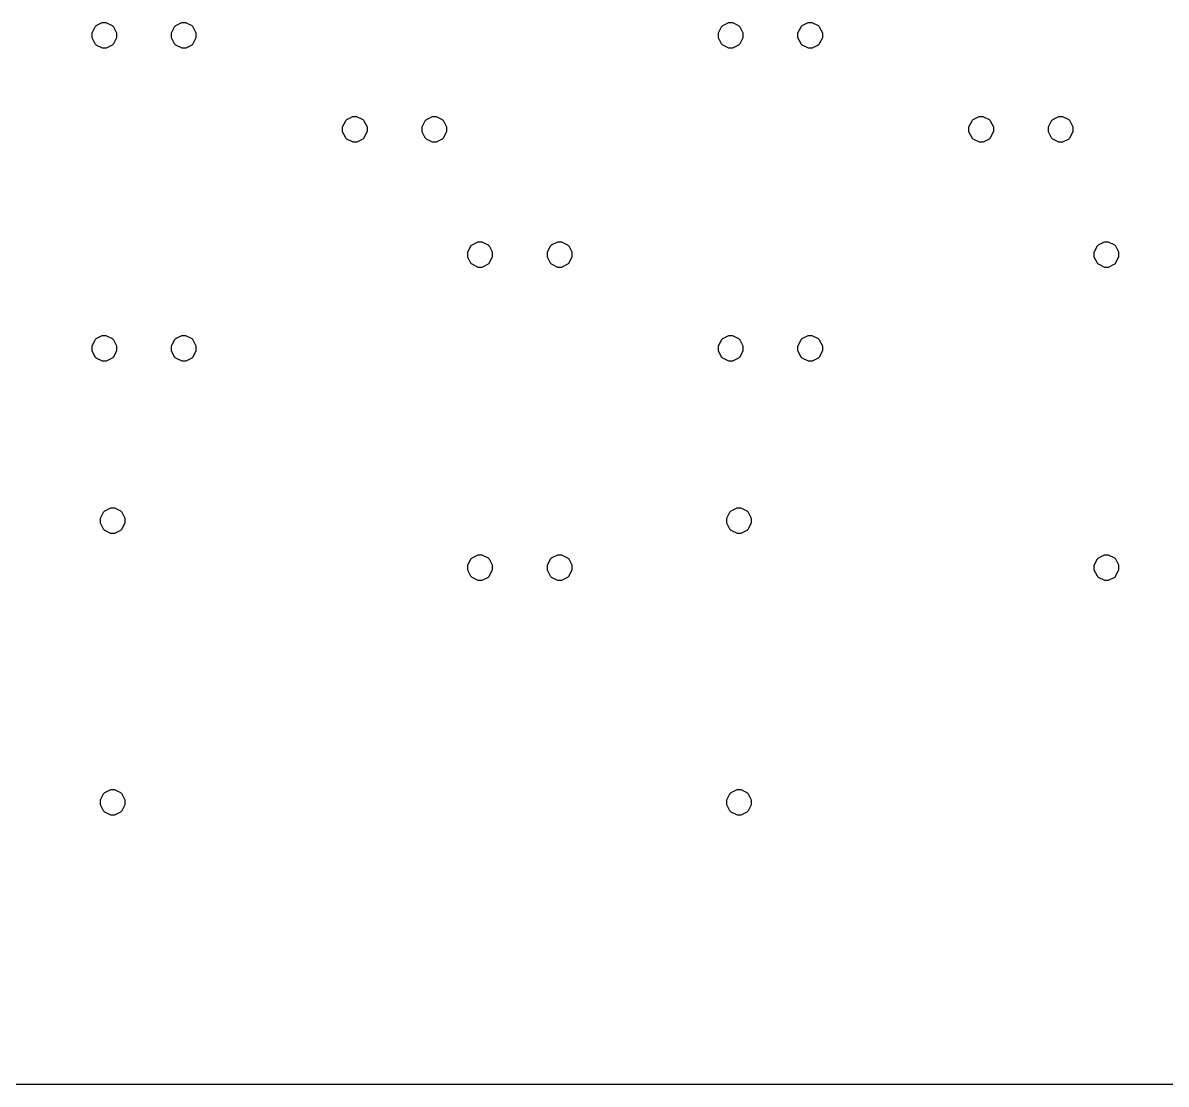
# Model space of a CAD drawing. Extents: x 0 to 294, y 0 to 70.
# Drawn here: x 110.63 to 147.13, y 0 to 33.9 of the extents above; entities that cross this region are included whole.
import ezdxf

# ---------------------------------------------------------------- set-up
doc = ezdxf.new("R2010")
doc.units = 0
doc.layers.get('0').update_dxf_attribs({"linetype": 'CONTINUOUS'})

msp = doc.modelspace()

# ---------------------------------------------------------------- linework, layer by layer
at = {"color": 0}
for p, q in [((112.927, 33.7647), (112.83, 33.5662)), ((112.947, 33.7826), (112.927, 33.7647)), ((112.965, 33.8019), (112.947, 33.7826)), ((113.158, 33.8998), (112.965, 33.8019)), ((113.229, 33.8998), (113.158, 33.8998)), ((113.295, 33.8998), (113.229, 33.8998)), ((113.494, 33.8019), (113.295, 33.8998)), ((113.513, 33.7826), (113.494, 33.8019)), ((113.531, 33.7647), (113.513, 33.7826)), ((113.63, 33.5718), (113.531, 33.7647)), ((115.467, 33.7647), (115.369, 33.5662)), ((115.486, 33.7826), (115.467, 33.7647)), ((115.504, 33.8019), (115.486, 33.7826)), ((115.699, 33.8998), (115.504, 33.8019)), ((115.77, 33.8998), (115.699, 33.8998)), ((115.835, 33.8998), (115.77, 33.8998)), ((116.034, 33.8019), (115.835, 33.8998)), ((116.053, 33.7826), (116.034, 33.8019)), ((116.071, 33.7647), (116.053, 33.7826)), ((116.17, 33.5718), (116.071, 33.7647)), ((132.928, 33.7647), (132.83, 33.5662)), ((132.947, 33.7826), (132.928, 33.7647)), ((132.965, 33.8019), (132.947, 33.7826)), ((133.158, 33.8998), (132.965, 33.8019)), ((133.23, 33.8998), (133.158, 33.8998)), ((133.295, 33.8998), (133.23, 33.8998)), ((133.493, 33.8019), (133.295, 33.8998)), ((133.513, 33.7826), (133.493, 33.8019)), ((133.531, 33.7647), (133.513, 33.7826)), ((133.63, 33.5718), (133.531, 33.7647)), ((135.468, 33.7647), (135.37, 33.5662)), ((135.487, 33.7826), (135.468, 33.7647)), ((135.505, 33.8019), (135.487, 33.7826)), ((135.698, 33.8998), (135.505, 33.8019)), ((135.77, 33.8998), (135.698, 33.8998)), ((135.835, 33.8998), (135.77, 33.8998)), ((136.033, 33.8019), (135.835, 33.8998)), ((136.052, 33.7826), (136.033, 33.8019)), ((136.07, 33.7647), (136.052, 33.7826)), ((136.169, 33.5718), (136.07, 33.7647)), ((112.83, 33.5662), (112.83, 33.5001)), ((112.83, 33.5001), (112.83, 33.4298)), ((112.83, 33.4298), (112.927, 33.2369)), ((112.927, 33.2369), (112.947, 33.2176)), ((113.513, 33.2176), (113.531, 33.2369)), ((113.531, 33.2369), (113.63, 33.4353)), ((113.63, 33.5001), (113.63, 33.5718)), ((113.63, 33.4353), (113.63, 33.5001)), ((115.369, 33.5662), (115.369, 33.5001)), ((115.369, 33.5001), (115.369, 33.4298)), ((115.369, 33.4298), (115.467, 33.2369)), ((115.467, 33.2369), (115.486, 33.2176)), ((116.053, 33.2176), (116.071, 33.2369)), ((116.071, 33.2369), (116.17, 33.4353)), ((116.17, 33.5001), (116.17, 33.5718)), ((116.17, 33.4353), (116.17, 33.5001)), ((132.83, 33.5662), (132.83, 33.5001)), ((132.83, 33.5001), (132.83, 33.4298)), ((132.83, 33.4298), (132.928, 33.2369)), ((132.928, 33.2369), (132.947, 33.2176)), ((133.513, 33.2176), (133.531, 33.2369)), ((133.531, 33.2369), (133.63, 33.4353)), ((133.63, 33.5001), (133.63, 33.5718)), ((133.63, 33.4353), (133.63, 33.5001)), ((135.37, 33.5662), (135.37, 33.5001)), ((135.37, 33.5001), (135.37, 33.4298)), ((135.37, 33.4298), (135.468, 33.2369)), ((135.468, 33.2369), (135.487, 33.2176)), ((136.052, 33.2176), (136.07, 33.2369)), ((136.07, 33.2369), (136.169, 33.4353)), ((136.169, 33.5001), (136.169, 33.5718)), ((136.169, 33.4353), (136.169, 33.5001)), ((112.947, 33.2176), (112.965, 33.1997)), ((112.965, 33.1997), (113.163, 33.1005)), ((113.163, 33.1005), (113.229, 33.1005)), ((113.229, 33.1005), (113.3, 33.1005)), ((113.3, 33.1005), (113.494, 33.1997)), ((113.494, 33.1997), (113.513, 33.2176)), ((115.486, 33.2176), (115.504, 33.1997)), ((115.504, 33.1997), (115.703, 33.1005)), ((115.703, 33.1005), (115.77, 33.1005)), ((115.77, 33.1005), (115.841, 33.1005)), ((115.841, 33.1005), (116.034, 33.1997)), ((116.034, 33.1997), (116.053, 33.2176)), ((132.947, 33.2176), (132.965, 33.1997)), ((132.965, 33.1997), (133.164, 33.1005)), ((133.164, 33.1005), (133.23, 33.1005)), ((133.23, 33.1005), (133.3, 33.1005)), ((133.3, 33.1005), (133.493, 33.1997)), ((133.493, 33.1997), (133.513, 33.2176)), ((135.487, 33.2176), (135.505, 33.1997)), ((135.505, 33.1997), (135.704, 33.1005)), ((135.704, 33.1005), (135.77, 33.1005)), ((135.77, 33.1005), (135.84, 33.1005)), ((135.84, 33.1005), (136.033, 33.1997)), ((136.033, 33.1997), (136.052, 33.2176)), ((120.928, 30.7647), (120.831, 30.5663)), ((120.948, 30.7826), (120.928, 30.7647)), ((120.966, 30.8019), (120.948, 30.7826)), ((121.158, 30.8997), (120.966, 30.8019)), ((121.23, 30.8997), (121.158, 30.8997)), ((121.295, 30.8997), (121.23, 30.8997)), ((121.493, 30.8019), (121.295, 30.8997)), ((121.513, 30.7826), (121.493, 30.8019)), ((121.531, 30.7647), (121.513, 30.7826)), ((121.63, 30.5718), (121.531, 30.7647)), ((123.468, 30.7647), (123.37, 30.5663)), ((123.487, 30.7826), (123.468, 30.7647)), ((123.505, 30.8019), (123.487, 30.7826)), ((123.698, 30.8997), (123.505, 30.8019)), ((123.77, 30.8997), (123.698, 30.8997)), ((123.835, 30.8997), (123.77, 30.8997)), ((124.033, 30.8019), (123.835, 30.8997)), ((124.053, 30.7826), (124.033, 30.8019)), ((124.07, 30.7647), (124.053, 30.7826)), ((124.17, 30.5718), (124.07, 30.7647)), ((140.928, 30.7647), (140.83, 30.5663)), ((140.947, 30.7826), (140.928, 30.7647)), ((140.965, 30.8019), (140.947, 30.7826)), ((141.158, 30.8997), (140.965, 30.8019)), ((141.23, 30.8997), (141.158, 30.8997)), ((141.295, 30.8997), (141.23, 30.8997)), ((141.493, 30.8019), (141.295, 30.8997)), ((141.512, 30.7826), (141.493, 30.8019)), ((141.53, 30.7647), (141.512, 30.7826)), ((141.631, 30.5718), (141.53, 30.7647)), ((143.468, 30.7647), (143.37, 30.5663)), ((143.487, 30.7826), (143.468, 30.7647)), ((143.505, 30.8019), (143.487, 30.7826)), ((143.698, 30.8997), (143.505, 30.8019)), ((143.769, 30.8997), (143.698, 30.8997)), ((143.836, 30.8997), (143.769, 30.8997)), ((144.034, 30.8019), (143.836, 30.8997)), ((144.053, 30.7826), (144.034, 30.8019)), ((144.071, 30.7647), (144.053, 30.7826)), ((144.17, 30.5718), (144.071, 30.7647)), ((120.831, 30.5663), (120.831, 30.5001)), ((120.831, 30.5001), (120.831, 30.4298)), ((120.831, 30.4298), (120.928, 30.2369)), ((121.531, 30.2369), (121.63, 30.4353)), ((121.63, 30.5001), (121.63, 30.5718)), ((121.63, 30.4353), (121.63, 30.5001)), ((123.37, 30.5663), (123.37, 30.5001)), ((123.37, 30.5001), (123.37, 30.4298)), ((123.37, 30.4298), (123.468, 30.2369)), ((124.07, 30.2369), (124.17, 30.4353)), ((124.17, 30.5001), (124.17, 30.5718)), ((124.17, 30.4353), (124.17, 30.5001)), ((140.83, 30.5663), (140.83, 30.5001)), ((140.83, 30.5001), (140.83, 30.4298)), ((140.83, 30.4298), (140.928, 30.2369)), ((141.53, 30.2369), (141.631, 30.4353)), ((141.631, 30.5001), (141.631, 30.5718)), ((141.631, 30.4353), (141.631, 30.5001)), ((143.37, 30.5663), (143.37, 30.5001)), ((143.37, 30.5001), (143.37, 30.4298)), ((143.37, 30.4298), (143.468, 30.2369)), ((144.071, 30.2369), (144.17, 30.4353)), ((144.17, 30.5001), (144.17, 30.5718)), ((144.17, 30.4353), (144.17, 30.5001)), ((120.928, 30.2369), (120.948, 30.2176)), ((120.948, 30.2176), (120.966, 30.1997)), ((120.966, 30.1997), (121.164, 30.1005)), ((121.164, 30.1005), (121.23, 30.1005)), ((121.23, 30.1005), (121.301, 30.1005)), ((121.301, 30.1005), (121.493, 30.1997)), ((121.493, 30.1997), (121.513, 30.2176)), ((121.513, 30.2176), (121.531, 30.2369)), ((123.468, 30.2369), (123.487, 30.2176)), ((123.487, 30.2176), (123.505, 30.1997)), ((123.505, 30.1997), (123.704, 30.1005)), ((123.704, 30.1005), (123.77, 30.1005)), ((123.77, 30.1005), (123.84, 30.1005)), ((123.84, 30.1005), (124.033, 30.1997)), ((124.033, 30.1997), (124.053, 30.2176)), ((124.053, 30.2176), (124.07, 30.2369)), ((140.928, 30.2369), (140.947, 30.2176)), ((140.947, 30.2176), (140.965, 30.1997)), ((140.965, 30.1997), (141.163, 30.1005)), ((141.163, 30.1005), (141.23, 30.1005)), ((141.23, 30.1005), (141.3, 30.1005)), ((141.3, 30.1005), (141.493, 30.1997)), ((141.493, 30.1997), (141.512, 30.2176)), ((141.512, 30.2176), (141.53, 30.2369)), ((143.468, 30.2369), (143.487, 30.2176)), ((143.487, 30.2176), (143.505, 30.1997)), ((143.505, 30.1997), (143.703, 30.1005)), ((143.703, 30.1005), (143.769, 30.1005)), ((143.769, 30.1005), (143.839, 30.1005)), ((143.839, 30.1005), (144.034, 30.1997)), ((144.034, 30.1997), (144.053, 30.2176)), ((144.053, 30.2176), (144.071, 30.2369)), ((124.927, 26.7643), (124.83, 26.5658)), ((124.947, 26.7822), (124.927, 26.7643)), ((124.964, 26.8015), (124.947, 26.7822)), ((125.159, 26.8993), (124.964, 26.8015)), ((125.23, 26.8993), (125.159, 26.8993)), ((125.295, 26.8993), (125.23, 26.8993)), ((125.494, 26.8015), (125.295, 26.8993)), ((125.513, 26.7822), (125.494, 26.8015)), ((125.531, 26.7643), (125.513, 26.7822)), ((125.63, 26.5713), (125.531, 26.7643)), ((127.467, 26.7643), (127.369, 26.5658)), ((127.486, 26.7822), (127.467, 26.7643)), ((127.504, 26.8015), (127.486, 26.7822)), ((127.699, 26.8993), (127.504, 26.8015)), ((127.77, 26.8993), (127.699, 26.8993)), ((127.835, 26.8993), (127.77, 26.8993)), ((128.034, 26.8015), (127.835, 26.8993)), ((128.053, 26.7822), (128.034, 26.8015)), ((128.071, 26.7643), (128.053, 26.7822)), ((128.17, 26.5713), (128.071, 26.7643)), ((144.928, 26.7643), (144.83, 26.5658)), ((144.948, 26.7822), (144.928, 26.7643)), ((144.966, 26.8015), (144.948, 26.7822)), ((145.159, 26.8993), (144.966, 26.8015)), ((145.23, 26.8993), (145.159, 26.8993)), ((145.295, 26.8993), (145.23, 26.8993)), ((145.493, 26.8015), (145.295, 26.8993)), ((145.513, 26.7822), (145.493, 26.8015)), ((145.53, 26.7643), (145.513, 26.7822)), ((145.63, 26.5713), (145.53, 26.7643)), ((124.83, 26.5658), (124.83, 26.4997)), ((124.83, 26.4997), (124.83, 26.4294)), ((124.83, 26.4294), (124.927, 26.2365)), ((125.531, 26.2365), (125.63, 26.4349)), ((125.63, 26.4997), (125.63, 26.5713)), ((125.63, 26.4349), (125.63, 26.4997)), ((127.369, 26.5658), (127.369, 26.4997)), ((127.369, 26.4997), (127.369, 26.4294)), ((127.369, 26.4294), (127.467, 26.2365)), ((128.071, 26.2365), (128.17, 26.4349)), ((128.17, 26.4997), (128.17, 26.5713)), ((128.17, 26.4349), (128.17, 26.4997)), ((144.83, 26.5658), (144.83, 26.4997)), ((144.83, 26.4997), (144.83, 26.4294)), ((144.83, 26.4294), (144.928, 26.2365)), ((145.53, 26.2365), (145.63, 26.4349)), ((145.63, 26.4997), (145.63, 26.5713)), ((145.63, 26.4349), (145.63, 26.4997)), ((124.927, 26.2365), (124.947, 26.2172)), ((124.947, 26.2172), (124.964, 26.1993)), ((124.964, 26.1993), (125.163, 26.1001)), ((125.163, 26.1001), (125.23, 26.1001)), ((125.23, 26.1001), (125.301, 26.1001)), ((125.301, 26.1001), (125.494, 26.1993)), ((125.494, 26.1993), (125.513, 26.2172)), ((125.513, 26.2172), (125.531, 26.2365)), ((127.467, 26.2365), (127.486, 26.2172)), ((127.486, 26.2172), (127.504, 26.1993)), ((127.504, 26.1993), (127.703, 26.1001)), ((127.703, 26.1001), (127.77, 26.1001)), ((127.77, 26.1001), (127.841, 26.1001)), ((127.841, 26.1001), (128.034, 26.1993)), ((128.034, 26.1993), (128.053, 26.2172)), ((128.053, 26.2172), (128.071, 26.2365)), ((144.928, 26.2365), (144.948, 26.2172)), ((144.948, 26.2172), (144.966, 26.1993)), ((144.966, 26.1993), (145.164, 26.1001)), ((145.164, 26.1001), (145.23, 26.1001)), ((145.23, 26.1001), (145.3, 26.1001)), ((145.3, 26.1001), (145.493, 26.1993)), ((145.493, 26.1993), (145.513, 26.2172)), ((145.513, 26.2172), (145.53, 26.2365)), ((112.927, 23.7643), (112.83, 23.5658)), ((112.947, 23.7822), (112.927, 23.7643)), ((112.965, 23.8015), (112.947, 23.7822)), ((113.158, 23.8993), (112.965, 23.8015)), ((113.229, 23.8993), (113.158, 23.8993)), ((113.295, 23.8993), (113.229, 23.8993)), ((113.494, 23.8015), (113.295, 23.8993)), ((113.513, 23.7822), (113.494, 23.8015)), ((113.531, 23.7643), (113.513, 23.7822)), ((113.63, 23.5713), (113.531, 23.7643)), ((115.467, 23.7643), (115.369, 23.5658)), ((115.486, 23.7822), (115.467, 23.7643)), ((115.504, 23.8015), (115.486, 23.7822)), ((115.699, 23.8993), (115.504, 23.8015)), ((115.77, 23.8993), (115.699, 23.8993)), ((115.835, 23.8993), (115.77, 23.8993)), ((116.034, 23.8015), (115.835, 23.8993)), ((116.053, 23.7822), (116.034, 23.8015)), ((116.071, 23.7643), (116.053, 23.7822)), ((116.17, 23.5713), (116.071, 23.7643)), ((132.928, 23.7643), (132.83, 23.5658)), ((132.947, 23.7822), (132.928, 23.7643)), ((132.965, 23.8015), (132.947, 23.7822)), ((133.158, 23.8993), (132.965, 23.8015)), ((133.23, 23.8993), (133.158, 23.8993)), ((133.295, 23.8993), (133.23, 23.8993)), ((133.493, 23.8015), (133.295, 23.8993)), ((133.513, 23.7822), (133.493, 23.8015)), ((133.531, 23.7643), (133.513, 23.7822)), ((133.63, 23.5713), (133.531, 23.7643)), ((135.468, 23.7643), (135.37, 23.5658)), ((135.487, 23.7822), (135.468, 23.7643)), ((135.505, 23.8015), (135.487, 23.7822)), ((135.698, 23.8993), (135.505, 23.8015)), ((135.77, 23.8993), (135.698, 23.8993)), ((135.835, 23.8993), (135.77, 23.8993)), ((136.033, 23.8015), (135.835, 23.8993)), ((136.052, 23.7822), (136.033, 23.8015)), ((136.07, 23.7643), (136.052, 23.7822)), ((136.169, 23.5713), (136.07, 23.7643)), ((112.83, 23.5658), (112.83, 23.4997)), ((112.83, 23.4997), (112.83, 23.4294)), ((112.83, 23.4294), (112.927, 23.2365)), ((113.531, 23.2365), (113.63, 23.4349)), ((113.63, 23.4997), (113.63, 23.5713)), ((113.63, 23.4349), (113.63, 23.4997)), ((115.369, 23.5658), (115.369, 23.4997)), ((115.369, 23.4997), (115.369, 23.4294)), ((115.369, 23.4294), (115.467, 23.2365)), ((116.071, 23.2365), (116.17, 23.4349)), ((116.17, 23.4997), (116.17, 23.5713)), ((116.17, 23.4349), (116.17, 23.4997)), ((132.83, 23.5658), (132.83, 23.4997)), ((132.83, 23.4997), (132.83, 23.4294)), ((132.83, 23.4294), (132.928, 23.2365)), ((133.531, 23.2365), (133.63, 23.4349)), ((133.63, 23.4997), (133.63, 23.5713)), ((133.63, 23.4349), (133.63, 23.4997)), ((135.37, 23.5658), (135.37, 23.4997)), ((135.37, 23.4997), (135.37, 23.4294)), ((135.37, 23.4294), (135.468, 23.2365)), ((136.07, 23.2365), (136.169, 23.4349)), ((136.169, 23.4997), (136.169, 23.5713)), ((136.169, 23.4349), (136.169, 23.4997)), ((112.927, 23.2365), (112.947, 23.2172)), ((112.947, 23.2172), (112.965, 23.1993)), ((112.965, 23.1993), (113.163, 23.1001)), ((113.163, 23.1001), (113.229, 23.1001)), ((113.229, 23.1001), (113.3, 23.1001)), ((113.3, 23.1001), (113.494, 23.1993)), ((113.494, 23.1993), (113.513, 23.2172)), ((113.513, 23.2172), (113.531, 23.2365)), ((115.467, 23.2365), (115.486, 23.2172)), ((115.486, 23.2172), (115.504, 23.1993)), ((115.504, 23.1993), (115.703, 23.1001)), ((115.703, 23.1001), (115.77, 23.1001)), ((115.77, 23.1001), (115.841, 23.1001)), ((115.841, 23.1001), (116.034, 23.1993)), ((116.034, 23.1993), (116.053, 23.2172)), ((116.053, 23.2172), (116.071, 23.2365)), ((132.928, 23.2365), (132.947, 23.2172)), ((132.947, 23.2172), (132.965, 23.1993)), ((132.965, 23.1993), (133.164, 23.1001)), ((133.164, 23.1001), (133.23, 23.1001)), ((133.23, 23.1001), (133.3, 23.1001)), ((133.3, 23.1001), (133.493, 23.1993)), ((133.493, 23.1993), (133.513, 23.2172)), ((133.513, 23.2172), (133.531, 23.2365)), ((135.468, 23.2365), (135.487, 23.2172)), ((135.487, 23.2172), (135.505, 23.1993)), ((135.505, 23.1993), (135.704, 23.1001)), ((135.704, 23.1001), (135.77, 23.1001)), ((135.77, 23.1001), (135.84, 23.1001)), ((135.84, 23.1001), (136.033, 23.1993)), ((136.033, 23.1993), (136.052, 23.2172)), ((136.052, 23.2172), (136.07, 23.2365)), ((113.198, 18.2645), (113.1, 18.0661)), ((113.217, 18.2824), (113.198, 18.2645)), ((113.235, 18.3017), (113.217, 18.2824)), ((113.428, 18.3996), (113.235, 18.3017)), ((113.499, 18.3996), (113.428, 18.3996)), ((113.566, 18.3996), (113.499, 18.3996)), ((113.764, 18.3017), (113.566, 18.3996)), ((113.783, 18.2824), (113.764, 18.3017)), ((113.801, 18.2645), (113.783, 18.2824)), ((113.9, 18.0716), (113.801, 18.2645)), ((133.198, 18.2645), (133.101, 18.0661)), ((133.218, 18.2824), (133.198, 18.2645)), ((133.236, 18.3017), (133.218, 18.2824)), ((133.429, 18.3996), (133.236, 18.3017)), ((133.5, 18.3996), (133.429, 18.3996)), ((133.565, 18.3996), (133.5, 18.3996)), ((133.763, 18.3017), (133.565, 18.3996)), ((133.783, 18.2824), (133.763, 18.3017)), ((133.801, 18.2645), (133.783, 18.2824)), ((133.9, 18.0716), (133.801, 18.2645)), ((113.1, 18.0661), (113.1, 17.9999)), ((113.1, 17.9999), (113.1, 17.9296)), ((113.1, 17.9296), (113.198, 17.7367)), ((113.801, 17.7367), (113.9, 17.9352)), ((113.9, 17.9999), (113.9, 18.0716)), ((113.9, 17.9352), (113.9, 17.9999)), ((133.101, 18.0661), (133.101, 17.9999)), ((133.101, 17.9999), (133.101, 17.9296)), ((133.101, 17.9296), (133.198, 17.7367)), ((133.801, 17.7367), (133.9, 17.9352)), ((133.9, 17.9999), (133.9, 18.0716)), ((133.9, 17.9352), (133.9, 17.9999)), ((113.198, 17.7367), (113.217, 17.7175)), ((113.217, 17.7175), (113.235, 17.6995)), ((113.235, 17.6995), (113.433, 17.6003)), ((113.433, 17.6003), (113.499, 17.6003)), ((113.499, 17.6003), (113.57, 17.6003)), ((113.57, 17.6003), (113.764, 17.6995)), ((113.764, 17.6995), (113.783, 17.7175)), ((113.783, 17.7175), (113.801, 17.7367)), ((133.198, 17.7367), (133.218, 17.7175)), ((133.218, 17.7175), (133.236, 17.6995)), ((133.236, 17.6995), (133.434, 17.6003)), ((133.434, 17.6003), (133.5, 17.6003)), ((133.5, 17.6003), (133.57, 17.6003)), ((133.57, 17.6003), (133.763, 17.6995)), ((133.763, 17.6995), (133.783, 17.7175)), ((133.783, 17.7175), (133.801, 17.7367)), ((124.964, 16.8024), (124.947, 16.7831)), ((125.159, 16.9003), (124.964, 16.8024)), ((125.23, 16.9003), (125.159, 16.9003)), ((125.295, 16.9003), (125.23, 16.9003)), ((125.494, 16.8024), (125.295, 16.9003)), ((125.513, 16.7831), (125.494, 16.8024)), ((127.504, 16.8024), (127.486, 16.7831)), ((127.699, 16.9003), (127.504, 16.8024)), ((127.77, 16.9003), (127.699, 16.9003)), ((127.835, 16.9003), (127.77, 16.9003)), ((128.034, 16.8024), (127.835, 16.9003)), ((128.053, 16.7831), (128.034, 16.8024)), ((144.966, 16.8024), (144.948, 16.7831)), ((145.159, 16.9003), (144.966, 16.8024)), ((145.23, 16.9003), (145.159, 16.9003)), ((145.295, 16.9003), (145.23, 16.9003)), ((145.493, 16.8024), (145.295, 16.9003)), ((145.513, 16.7831), (145.493, 16.8024)), ((124.927, 16.7652), (124.83, 16.5668)), ((124.83, 16.5668), (124.83, 16.5006)), ((124.83, 16.5006), (124.83, 16.4303)), ((124.83, 16.4303), (124.927, 16.236)), ((124.947, 16.7831), (124.927, 16.7652)), ((125.531, 16.7652), (125.513, 16.7831)), ((125.63, 16.5723), (125.531, 16.7652)), ((125.531, 16.236), (125.63, 16.4345)), ((125.63, 16.5006), (125.63, 16.5723)), ((125.63, 16.4345), (125.63, 16.5006)), ((127.467, 16.7652), (127.369, 16.5668)), ((127.369, 16.5668), (127.369, 16.5006)), ((127.369, 16.5006), (127.369, 16.4303)), ((127.369, 16.4303), (127.467, 16.236)), ((127.486, 16.7831), (127.467, 16.7652)), ((128.071, 16.7652), (128.053, 16.7831)), ((128.17, 16.5723), (128.071, 16.7652)), ((128.071, 16.236), (128.17, 16.4345)), ((128.17, 16.5006), (128.17, 16.5723)), ((128.17, 16.4345), (128.17, 16.5006)), ((144.928, 16.7652), (144.83, 16.5668)), ((144.83, 16.5668), (144.83, 16.5006)), ((144.83, 16.5006), (144.83, 16.4303)), ((144.83, 16.4303), (144.928, 16.236)), ((144.948, 16.7831), (144.928, 16.7652)), ((145.53, 16.7652), (145.513, 16.7831)), ((145.63, 16.5723), (145.53, 16.7652)), ((145.53, 16.236), (145.63, 16.4345)), ((145.63, 16.5006), (145.63, 16.5723)), ((145.63, 16.4345), (145.63, 16.5006)), ((124.927, 16.236), (124.947, 16.2168)), ((124.947, 16.2168), (124.964, 16.1988)), ((124.964, 16.1988), (125.163, 16.0996)), ((125.163, 16.0996), (125.23, 16.0996)), ((125.23, 16.0996), (125.301, 16.0996)), ((125.301, 16.0996), (125.494, 16.1988)), ((125.494, 16.1988), (125.513, 16.2168)), ((125.513, 16.2168), (125.531, 16.236)), ((127.467, 16.236), (127.486, 16.2168)), ((127.486, 16.2168), (127.504, 16.1988)), ((127.504, 16.1988), (127.703, 16.0996)), ((127.703, 16.0996), (127.77, 16.0996)), ((127.77, 16.0996), (127.841, 16.0996)), ((127.841, 16.0996), (128.034, 16.1988)), ((128.034, 16.1988), (128.053, 16.2168)), ((128.053, 16.2168), (128.071, 16.236)), ((144.928, 16.236), (144.948, 16.2168)), ((144.948, 16.2168), (144.966, 16.1988)), ((144.966, 16.1988), (145.164, 16.0996)), ((145.164, 16.0996), (145.23, 16.0996)), ((145.23, 16.0996), (145.3, 16.0996)), ((145.3, 16.0996), (145.493, 16.1988)), ((145.493, 16.1988), (145.513, 16.2168)), ((145.513, 16.2168), (145.53, 16.236)), ((113.198, 9.26454), (113.1, 9.06611)), ((113.217, 9.28247), (113.198, 9.26454)), ((113.235, 9.30176), (113.217, 9.28247)), ((113.428, 9.39959), (113.235, 9.30176)), ((113.499, 9.39959), (113.428, 9.39959)), ((113.566, 9.39959), (113.499, 9.39959)), ((113.764, 9.30176), (113.566, 9.39959)), ((113.783, 9.28247), (113.764, 9.30176)), ((113.801, 9.26454), (113.783, 9.28247)), ((113.9, 9.07161), (113.801, 9.26454)), ((133.198, 9.26454), (133.101, 9.06611)), ((133.218, 9.28247), (133.198, 9.26454)), ((133.236, 9.30176), (133.218, 9.28247)), ((133.429, 9.39959), (133.236, 9.30176)), ((133.5, 9.39959), (133.429, 9.39959)), ((133.565, 9.39959), (133.5, 9.39959)), ((133.763, 9.30176), (133.565, 9.39959)), ((133.783, 9.28247), (133.763, 9.30176)), ((133.801, 9.26454), (133.783, 9.28247)), ((133.9, 9.07161), (133.801, 9.26454)), ((113.1, 9.06611), (113.1, 8.99996)), ((113.1, 8.99996), (113.1, 8.92969)), ((113.1, 8.92969), (113.198, 8.73675)), ((113.801, 8.73675), (113.9, 8.93519)), ((113.9, 8.99996), (113.9, 9.07161)), ((113.9, 8.93519), (113.9, 8.99996)), ((133.101, 9.06611), (133.101, 8.99996)), ((133.101, 8.99996), (133.101, 8.92969)), ((133.101, 8.92969), (133.198, 8.73675)), ((133.801, 8.73675), (133.9, 8.93519)), ((133.9, 8.99996), (133.9, 9.07161)), ((133.9, 8.93519), (133.9, 8.99996)), ((113.198, 8.73675), (113.217, 8.71746)), ((113.217, 8.71746), (113.235, 8.69957)), ((113.235, 8.69957), (113.433, 8.60033)), ((113.433, 8.60033), (113.499, 8.60033)), ((113.499, 8.60033), (113.57, 8.60033)), ((113.57, 8.60033), (113.764, 8.69957)), ((113.764, 8.69957), (113.783, 8.71746)), ((113.783, 8.71746), (113.801, 8.73675)), ((133.198, 8.73675), (133.218, 8.71746)), ((133.218, 8.71746), (133.236, 8.69957)), ((133.236, 8.69957), (133.434, 8.60033)), ((133.434, 8.60033), (133.5, 8.60033)), ((133.5, 8.60033), (133.57, 8.60033)), ((133.57, 8.60033), (133.763, 8.69957)), ((133.763, 8.69957), (133.783, 8.71746)), ((133.783, 8.71746), (133.801, 8.73675)), ((73.4991, 0), (238.875, 0))]:
    msp.add_line(p, q, dxfattribs=at)

doc.saveas('drawing.dxf')
